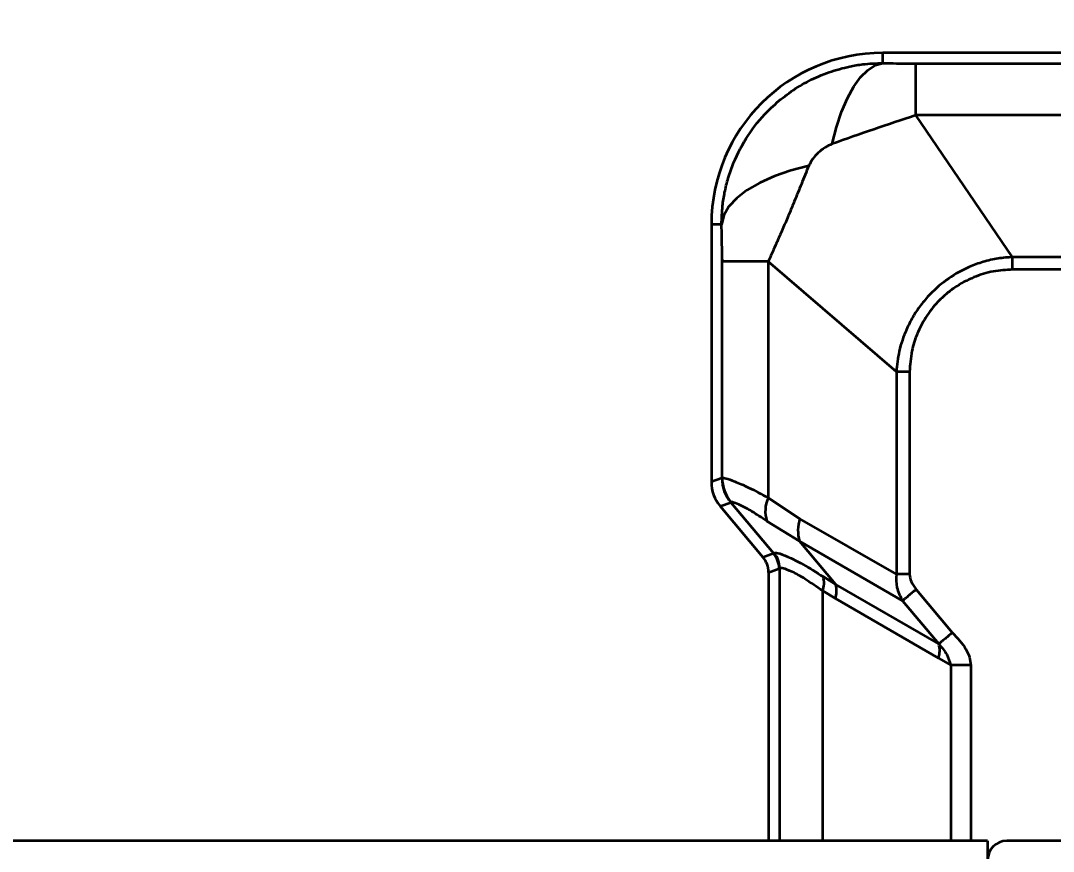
# Model space of a CAD drawing. Header units: millimetres. Extents: x 0 to 420, y 0 to 297.
# Drawn here: x 265.503 to 266.587, y 174.19 to 175.063 of the extents above; entities that cross this region are included whole.
import ezdxf

# ---------------------------------------------------------------- set-up
doc = ezdxf.new("R2010")
doc.units = ezdxf.units.MM
doc.layers.add('尺寸线层', color=150, linetype='Continuous')
doc.styles.add('SLDTEXTSTYLE2', font='TXT', dxfattribs={"width": 0.7})
doc.dimstyles.new('SLDDIMSTYLE0', dxfattribs={"dimtxt": 3.5, "dimasz": 3.302, "dimexe": 0, "dimexo": 0.0625, "dimgap": 0.875, "dimtad": 1, "dimdec": 1, "dimlfac": 100, "dimrnd": 1e-09, "dimzin": 12, "dimdsep": 46, "dimtxsty": 'SLDTEXTSTYLE2', "dimsah": 1, "dimcen": 0.09, "dimadec": 0, "dimazin": 3, "dimtfac": 1, "dimtdec": 3, "dimtofl": 0, "dimtmove": 0, "dimatfit": 3, "dimfxl": 0, "dimfrac": 2, "dimtolj": 1, "dimtzin": 12, "dimarcsym": 0})

# ---------------------------------------------------------------- blocks, each defined once
blk = doc.blocks.new('_D_6')
at = {"layer": '尺寸线层'}
for p, q in [((91.2154, 164.9172), (91.2154, 234.1922)), ((321.3154, 165.1871), (321.3154, 234.1922)), ((321.3154, 233.1922), (91.2154, 233.1922))]:
    blk.add_line(p, q, dxfattribs=at)
for points in [[(91.2154, 233.1922), (94.5174, 232.6842), (94.5174, 233.7002)], [(321.3154, 233.1922), (318.0134, 233.7002), (318.0134, 232.6842)]]:
    blk.add_solid(points, dxfattribs=at)
at = {"layer": '尺寸线层', "insert": (205.1726, 237.704), "char_height": 3.5, "attachment_point": 1, "style": 'SLDTEXTSTYLE2'}
blk.add_mtext('23010', dxfattribs=at)
blk = doc.blocks.new('_D_7')
at = {"layer": '尺寸线层'}
for p, q in [((70.597, 160.4022), (70.597, 246.1922)), ((332.8156, 175.1167), (332.8156, 246.1922)), ((332.8156, 245.1922), (70.597, 245.1922))]:
    blk.add_line(p, q, dxfattribs=at)
for points in [[(70.597, 245.1922), (73.899, 244.6842), (73.899, 245.7002)], [(332.8156, 245.1922), (329.5136, 245.7002), (329.5136, 244.6842)]]:
    blk.add_solid(points, dxfattribs=at)
at = {"layer": '尺寸线层', "insert": (202.8758, 249.704), "char_height": 3.5, "attachment_point": 1, "style": 'SLDTEXTSTYLE2'}
blk.add_mtext('26221.85', dxfattribs=at)

msp = doc.modelspace()

# ---------------------------------------------------------------- linework, layer by layer
at = {"color": 7, "linetype": 'Continuous', "lineweight": 35}
for p, q in [((266.682, 175.0286), (266.4079, 175.0286)), ((266.4079, 175.0179), (266.4079, 175.0286)), ((266.4425, 174.9631), (266.4425, 175.0174)), ((266.4425, 175.0174), (266.6779, 175.0174)), ((266.544, 174.8142), (266.4425, 174.9631)), ((266.6949, 174.9631), (266.4425, 174.9631)), ((266.2279, 174.8486), (266.2279, 174.5781)), ((266.2386, 174.8486), (266.2279, 174.8486)), ((266.544, 174.8011), (266.544, 174.8142)), ((266.7505, 174.8142), (266.544, 174.8142)), ((266.2876, 174.8097), (266.2393, 174.8097)), ((266.2393, 174.5823), (266.2393, 174.8097)), ((266.4221, 174.6936), (266.2876, 174.8097)), ((266.2876, 174.8097), (266.2876, 174.5615)), ((266.7505, 174.8011), (266.544, 174.8011)), ((266.436, 174.6936), (266.4221, 174.6936)), ((266.4221, 174.6936), (266.4221, 174.4811)), ((266.436, 174.6936), (266.436, 174.4811)), ((266.239, 174.5822), (266.2279, 174.5781)), ((266.239, 174.5822), (266.2393, 174.5823)), ((266.2372, 174.5525), (266.2484, 174.5565)), ((266.2486, 174.5567), (266.2484, 174.5565)), ((266.2484, 174.5565), (266.2932, 174.5031)), ((266.2876, 174.5615), (266.3209, 174.5395)), ((266.2372, 174.5525), (266.282, 174.499)), ((266.3204, 174.5157), (266.2861, 174.5369)), ((266.4221, 174.4811), (266.3209, 174.5395)), ((266.3204, 174.5157), (266.4286, 174.4532)), ((266.3584, 174.4704), (266.3204, 174.5157)), ((266.282, 174.499), (266.2932, 174.5031)), ((266.2932, 174.5031), (266.2936, 174.5034)), ((266.2879, 174.483), (266.299, 174.4871)), ((266.2879, 174.483), (266.2879, 174.2011)), ((266.2995, 174.4874), (266.299, 174.4871)), ((266.2995, 174.4874), (266.2995, 174.2011)), ((266.3453, 174.4786), (266.3584, 174.4704)), ((266.436, 174.4811), (266.4221, 174.4811)), ((266.4666, 174.4079), (266.3584, 174.4704)), ((266.3448, 174.4636), (266.3581, 174.4555)), ((266.3448, 174.2011), (266.3448, 174.4636)), ((266.3581, 174.4555), (266.4663, 174.393)), ((266.4428, 174.4651), (266.4808, 174.4198)), ((266.4286, 174.4532), (266.4666, 174.4079)), ((266.4663, 174.393), (266.4792, 174.3856)), ((266.5001, 174.3856), (266.4792, 174.3856)), ((266.4792, 174.3856), (266.4792, 174.2011)), ((266.5001, 174.3856), (266.5001, 174.2011)), ((266.5179, 174.2011), (256.9179, 174.2011)), ((266.5179, 174.2011), (266.5179, 174.1811)), ((266.6979, 174.2011), (266.5379, 174.2011))]:
    msp.add_line(p, q, dxfattribs=at)
at = {"color": 7, "linetype": 'Continuous', "lineweight": 35, "flags": 128}
for points in [[(266.3548, 174.9331), (266.3593, 174.9507), (266.3646, 174.9667), (266.3707, 174.981), (266.3773, 174.9932), (266.3845, 175.0031), (266.3921, 175.0106), (266.3999, 175.0156), (266.4079, 175.0179)], [(266.3302, 174.9102), (266.3113, 174.9053), (266.294, 174.8993), (266.2786, 174.8923), (266.2653, 174.8846), (266.2546, 174.8762), (266.2464, 174.8673), (266.2411, 174.858), (266.2386, 174.8486)]]:
    msp.add_lwpolyline(points, dxfattribs=at)
at = {"color": 7, "linetype": 'Continuous', "lineweight": 35}
for centre, radius, start, end in [((266.4079, 174.8486), 0.18, 90, 180), ((266.2791, 174.5822), 0.0401, 180.0586, 219.9414), ((266.2793, 174.5824), 0.0401, 180.1269, 219.9924), ((266.3199, 174.5472), 0.0354, 156.1372, 196.9623), ((266.3589, 174.5268), 0.0401, 161.4836, 196.0343), ((266.274, 174.487), 0.025, 0.0586, 39.9414), ((266.2745, 174.4873), 0.025, 0.1661, 40.0321), ((266.3222, 174.4719), 0.024, 339.6339, 16.2007), ((266.3343, 174.4635), 0.0251, 341.4836, 16.0343), ((266.4425, 174.401), 0.0251, 341.4836, 16.0343), ((266.5379, 174.1811), 0.02, 90, 180)]:
    msp.add_arc(centre, radius, start, end, dxfattribs=at)
for centre, major_axis in [((266.2679, 174.5782), (0.0376, 0.0137)), ((266.2629, 174.483), (-0.0235, -0.0086))]:
    msp.add_ellipse(centre, major_axis=major_axis, ratio=0.998448, start_param=2.793026, end_param=3.49016, dxfattribs=at)
for points, knots in [([(266.2386, 174.8486), (266.2388, 174.8551), (266.2391, 174.8663), (266.2418, 174.8826), (266.2455, 174.8976), (266.2528, 174.9182), (266.2656, 174.9425), (266.2839, 174.9651), (266.3028, 174.982), (266.3208, 174.9944), (266.3373, 175.0029), (266.3513, 175.0084), (266.3622, 175.0118), (266.374, 175.0147), (266.3892, 175.0173), (266.4008, 175.0177), (266.4079, 175.0179)], [0, 0, 0, 0, 0.073966, 0.126209, 0.185583, 0.248629, 0.372147, 0.493376, 0.574928, 0.656955, 0.739459, 0.783742, 0.826761, 0.868517, 0.920624, 1, 1, 1, 1]), ([(266.4079, 175.0179), (266.4126, 175.0178), (266.4211, 175.0177), (266.4327, 175.0175), (266.4396, 175.0175), (266.4425, 175.0174)], [0, 0, 0, 0, 0.426106, 0.75777, 1, 1, 1, 1]), ([(266.4425, 174.9631), (266.4278, 174.9583), (266.3985, 174.9485), (266.3693, 174.9382), (266.3548, 174.9331)], [0, 0, 0, 0, 0.502691, 1, 1, 1, 1]), ([(266.3548, 174.9331), (266.3522, 174.9319), (266.3469, 174.9295), (266.34, 174.9239), (266.334, 174.9175), (266.3314, 174.9125), (266.3302, 174.9102)], [0, 0, 0, 0, 0.242294, 0.509366, 0.771567, 1, 1, 1, 1]), ([(266.3302, 174.9102), (266.3276, 174.9038), (266.3226, 174.8914), (266.3151, 174.8731), (266.3083, 174.8566), (266.3016, 174.8412), (266.2948, 174.8258), (266.2901, 174.8153), (266.2876, 174.8097)], [0, 0, 0, 0, 0.191169, 0.37068, 0.538766, 0.672129, 0.825955, 1, 1, 1, 1]), ([(266.2393, 174.8097), (266.2393, 174.8101), (266.2393, 174.8138), (266.2391, 174.8272), (266.2388, 174.8394), (266.2386, 174.8486)], [0, 0, 0, 0, 0.030601, 0.265216, 1, 1, 1, 1]), ([(266.544, 174.8142), (266.539, 174.8139), (266.5286, 174.813), (266.5134, 174.8095), (266.4957, 174.8031), (266.4764, 174.7923), (266.4595, 174.778), (266.4474, 174.7638), (266.4391, 174.7514), (266.4311, 174.7355), (266.4244, 174.7162), (266.4228, 174.7009), (266.4221, 174.6936)], [0, 0, 0, 0, 0.0807277, 0.1668448, 0.2472628, 0.3806547, 0.517772, 0.598864, 0.6777449, 0.7544784, 0.883127, 1, 1, 1, 1]), ([(266.2393, 174.8119), (266.2393, 174.8113), (266.2393, 174.8106), (266.2394, 174.8099), (266.2395, 174.8098), (266.2395, 174.8097)], [0, 0, 0, 0, 0.56153, 0.792581, 1, 1, 1, 1]), ([(266.544, 174.8011), (266.5372, 174.8007), (266.5234, 174.7999), (266.5026, 174.7934), (266.4861, 174.7846), (266.4739, 174.7752), (266.4632, 174.7651), (266.4526, 174.7514), (266.4435, 174.7339), (266.4373, 174.7147), (266.4365, 174.701), (266.436, 174.6936)], [0, 0, 0, 0, 0.120461, 0.246403, 0.382818, 0.450919, 0.519058, 0.644752, 0.756806, 0.869265, 1, 1, 1, 1]), ([(266.2393, 174.5823), (266.2403, 174.5824), (266.2423, 174.5824), (266.2521, 174.5789), (266.2668, 174.5726), (266.2805, 174.5653), (266.2876, 174.5615)], [0, 0, 0, 0, 0.239453, 0.47313, 0.728792, 1, 1, 1, 1]), ([(266.2861, 174.5369), (266.2807, 174.5405), (266.2701, 174.5476), (266.2587, 174.5536), (266.2511, 174.5569), (266.2495, 174.5567), (266.2486, 174.5567)], [0, 0, 0, 0, 0.270175, 0.525289, 0.759332, 1, 1, 1, 1]), ([(266.2936, 174.5034), (266.2946, 174.5036), (266.2967, 174.504), (266.3074, 174.5001), (266.3237, 174.4922), (266.338, 174.4832), (266.3453, 174.4786)], [0, 0, 0, 0, 0.2231187, 0.4759315, 0.7314708, 1, 1, 1, 1]), ([(266.3448, 174.4636), (266.3384, 174.468), (266.3262, 174.4766), (266.3122, 174.4841), (266.3025, 174.488), (266.3005, 174.4876), (266.2995, 174.4874)], [0, 0, 0, 0, 0.267515, 0.511254, 0.753073, 1, 1, 1, 1]), ([(266.4221, 174.4811), (266.4219, 174.4764), (266.4216, 174.4664), (266.4261, 174.4578), (266.4286, 174.4532)], [0, 0, 0, 0, 0.4733, 1, 1, 1, 1]), ([(266.436, 174.4811), (266.4364, 174.4785), (266.4372, 174.4726), (266.4408, 174.4678), (266.4428, 174.4651)], [0, 0, 0, 0, 0.448587, 1, 1, 1, 1]), ([(266.4428, 174.4651), (266.4413, 174.4639), (266.4383, 174.4614), (266.4341, 174.4579), (266.4306, 174.455), (266.4292, 174.4538), (266.4286, 174.4532)], [0, 0, 0, 0, 0.244438, 0.500001, 0.755563, 1, 1, 1, 1]), ([(266.4808, 174.4198), (266.4793, 174.4186), (266.4763, 174.416), (266.4721, 174.4125), (266.4687, 174.4096), (266.4673, 174.4085), (266.4666, 174.4079)], [0, 0, 0, 0, 0.244437, 0.5, 0.755563, 1, 1, 1, 1]), ([(266.4808, 174.4198), (266.486, 174.4144), (266.4933, 174.4067), (266.4992, 174.3944), (266.4998, 174.3884), (266.5001, 174.3856)], [0, 0, 0, 0, 0.554868, 0.787217, 1, 1, 1, 1]), ([(266.4666, 174.4079), (266.4697, 174.4043), (266.4754, 174.3977), (266.478, 174.3894), (266.4792, 174.3856)], [0, 0, 0, 0, 0.537276, 1, 1, 1, 1])]:
    msp.add_open_spline(points, degree=3, knots=knots, dxfattribs=at)

# ---------------------------------------------------------------- dimensions: what is measured, and where the dimension line sits
at = {"layer": '尺寸线层'}
for base, p1, p2, picture, middle in [((70.597, 245.1922), (332.8156, 175.1167), (70.597, 160.4022), '_D_7', (209.0129, 245.1922)), ((91.2154, 233.1922), (321.3154, 165.1871), (91.2154, 164.9172), '_D_6', (209.0129, 233.1922))]:
    dim = msp.add_linear_dim(base=base, p1=p1, p2=p2, angle=0, dimstyle='SLDDIMSTYLE0', dxfattribs=at)
    dim.commit()
    dim.dimension.update_dxf_attribs({"geometry": picture, "text_midpoint": middle, "dimtype": 160})

doc.saveas('drawing.dxf')
